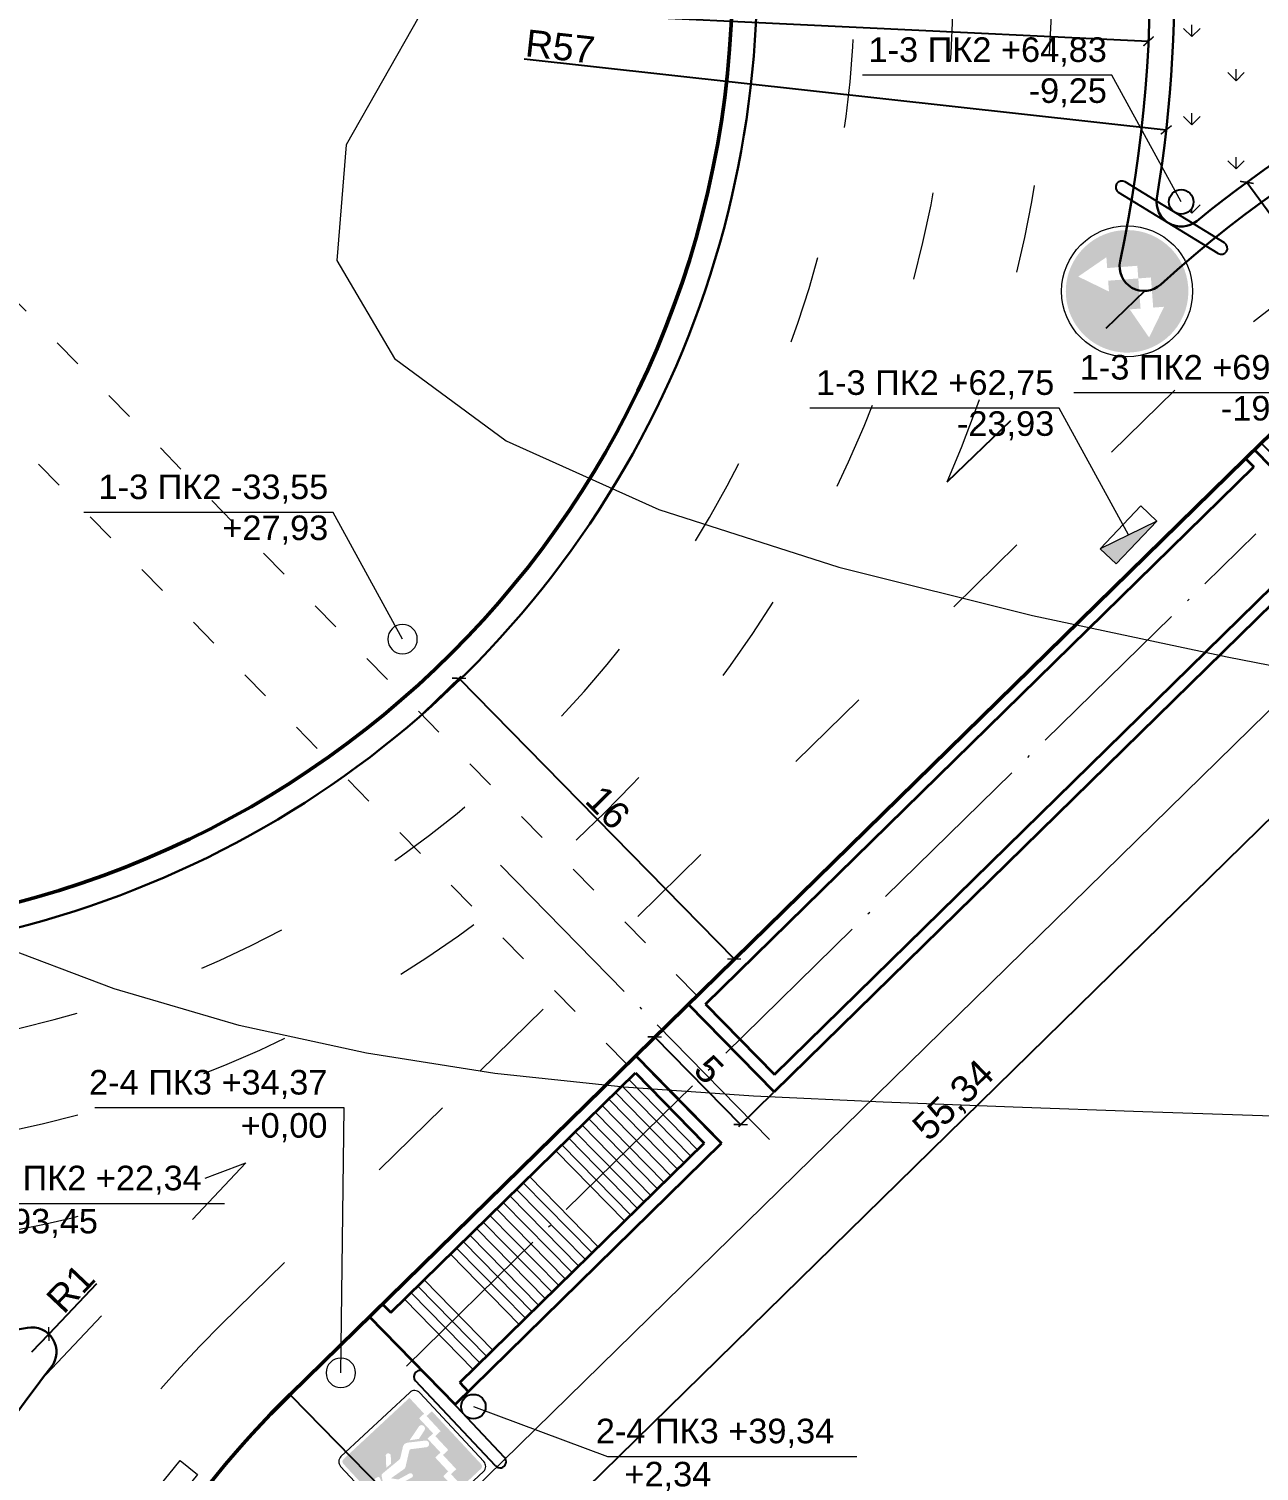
# Model space of a CAD drawing. Header units: millimetres. Extents: x -2123 to 34701, y -1286 to 835.
# Drawn here: x 1797.2 to 1847.3, y -31.5 to 27.3 of the extents above; entities that cross this region are included whole.
import ezdxf

# ---------------------------------------------------------------- set-up
doc = ezdxf.new("R2010")
doc.units = ezdxf.units.MM
doc.linetypes.add('ACAD_ISO03W100', pattern=[30, 12, -18])
doc.linetypes.add('ACAD_ISO04W100', pattern=[30, 24, -3, 0, -3])
doc.layers.get('0').update_dxf_attribs({"lineweight": 15})
for name, color, linetype, lineweight in [('вертикалка', 6, 'Continuous', 15), ('Горизонталі', 7, 'Continuous', 18), ('Дор. Розм.', 7, 'Continuous', 50), ('дорога', 126, 'Continuous', 25), ('поздовжній профіль', 250, 'Continuous', 15), ('Позначки Наталії Симочко_Ном._пера__7', 7, 'Continuous', 18), ('Інж. мережі', 205, 'Continuous', 18)]:
    doc.layers.add(name, color=color, linetype=linetype, lineweight=lineweight)
doc.layers.add('Озелення', color=7, linetype='Continuous', lineweight=15, true_color=0x2bad00)
doc.layers.add('Осі', color=164, linetype='Continuous')
doc.layers.add('поперечніе для 12м', color=7, linetype='Continuous')
doc.styles.get("Standard").update_dxf_attribs({"font": 'arial.ttf'})
doc.styles.add('СГЕНЕРИР_СТИЛЬ_1', font='arial.ttf')
doc.dimstyles.new('Переход', dxfattribs={"dimscale": 0.1, "dimtxt": 11, "dimasz": 4, "dimexe": 1.25, "dimexo": 0.625, "dimgap": 0.9, "dimtad": 1, "dimtxsty": 'Standard', "dimblk": 'ARCHTICK', "dimcen": 2.5, "dimadec": 0, "dimazin": 0, "dimtfac": 1, "dimtmove": 0, "dimatfit": 3, "dimldrblk": 'ARCHTICK', "dimfxl": 1, "dimarcsym": 0})

# ---------------------------------------------------------------- blocks, each defined once
blk = doc.blocks.new('5-17-1')
h = blk.add_hatch(color=5)
h.paths.add_polyline_path([(6.742, 3.041, 0.414214), (6.531, 3.252), (0.45, 3.252, 0.414214), (0.239, 3.041), (0.239, -0.931), (1.554, -0.931), (1.554, -1.375), (2.787, -1.375), (2.787, -1.842), (4.019, -1.842), (4.019, -2.334), (5.351, -2.334), (5.351, -2.777), (6.742, -2.777)])
h.paths.add_polyline_path([(4.433, 2.357), (4.396, 2.225), (4.345, 2.16), (4.264, 2.138), (4.116, 2.195), (3.933, 2.276), (3.869, 2.342), (3.804, 2.488), (3.796, 2.59), (3.796, 2.656), (3.848, 2.751), (3.891, 2.81), (3.994, 2.853), (4.104, 2.861), (4.228, 2.817), (4.382, 2.663), (4.425, 2.539)], flags=16)
h.paths.add_polyline_path([(4.34, 1.911), (4.348, 1.865), (4.268, 0.457, 0.163851), (4.319, 0.272), (4.714, -0.315, -0.317132), (4.706, -0.719), (4.029, -1.643, -0.900401), (3.638, -1.441), (4.259, -0.578, 0.312757), (4.26, -0.464), (3.66, 0.427, -0.184538), (3.612, 0.636), (3.75, 1.635), (3.409, 1.37), (3.375, 1.326), (3.358, 1.293), (3.164, 0.533), (3.134, 0.486), (3.073, 0.447), (3.025, 0.441), (2.96, 0.45), (2.908, 0.485), (2.881, 0.524), (2.867, 0.561), (2.872, 0.63), (3.113, 1.573), (3.824, 2.173), (3.864, 2.189), (3.901, 2.192), (3.948, 2.176), (4.307, 1.948)], flags=16)
h.paths.add_polyline_path([(5.071, 0.862), (5.095, 0.777), (5.074, 0.697), (5.013, 0.634), (4.932, 0.608), (4.846, 0.632), (4.435, 0.989), (4.455, 1.391)], flags=16)
h.paths.add_polyline_path([(4.726, -0.918), (4.98, -1.996, -0.855356), (4.551, -2.074), (4.384, -1.421)], flags=16)
h.paths.add_polyline_path([(5.129, -2.788), (3.798, -2.788), (3.798, -2.321), (2.565, -2.321), (2.565, -1.853), (1.308, -1.853), (1.308, -1.388), (0.239, -1.388), (0.239, -3.041, 0.414214), (0.45, -3.252), (5.12, -3.252)])
at = {"color": 5}
for p, q in [((0, 3.041), (0, -3.041)), ((6.531, 3.491), (0.45, 3.491)), ((6.981, -3.041), (6.981, 3.041)), ((0.45, -3.491), (6.531, -3.491))]:
    blk.add_line(p, q, dxfattribs=at)
for centre, start, end in [((0.45, 3.041), 90, 180), ((6.531, 3.041), 0, 90), ((0.45, -3.041), 180, 270), ((6.531, -3.041), 270, 0)]:
    blk.add_arc(centre, 0.45, start, end, dxfattribs=at)
blk = doc.blocks.new('4-2-3')
h = blk.add_hatch(color=5)
h.paths.add_polyline_path([(3.547, 3.273), (3.453, 3.273, 0.409993), (0.227, 0, 1), (6.773, 0, 0.409993)])
h.paths.add_polyline_path([(1.473, 0.66), (1.884, 0.249), (3.025, 1.391), (3.504, 0.912), (3.982, 1.391), (5.124, 0.249), (5.534, 0.66), (6, -1.105), (4.234, -0.64), (4.645, -0.229), (3.504, 0.912), (2.362, -0.229), (2.773, -0.64), (1.007, -1.105)], flags=16)
at = {"color": 5}
blk.add_circle((3.5, 0), 3.5, dxfattribs=at)
blk = doc.blocks.new('_ArchTick')
at = {"color": 0, "linetype": 'ByBlock', "const_width": 0.15}
blk.add_lwpolyline([(-0.5, -0.5), (0.5, 0.5)], dxfattribs=at)
blk = doc.blocks.new('*D826')
at = {"layer": 'Defpoints', "color": 0, "lineweight": 20, "transparency": 16777216}
for p in [(1846.782, 21.009), (1875.366, -18.172)]:
    blk.add_point(p, dxfattribs=at)
at = {"layer": 'вертикалка', "color": 0, "lineweight": -2, "transparency": 16777216}
blk.add_line((1854.684, 10.178), (1846.782, 21.009), dxfattribs=at)
at = {"layer": 'вертикалка', "color": 0, "lineweight": -2, "transparency": 16777216, "xscale": 0.4, "yscale": 0.4, "zscale": 0.4, "rotation": 126.1121285204992}
blk.add_blockref('_ArchTick', (1846.782, 21.009), dxfattribs=at)
at = {"layer": 'вертикалка', "color": 0, "lineweight": 20, "transparency": 16777216, "insert": (1854.083, 12.276), "char_height": 1.1, "attachment_point": 5, "rotation": 306.11213}
blk.add_mtext('R48,5', dxfattribs=at)
blk = doc.blocks.new('*D837')
at = {"layer": 'Defpoints', "color": 0, "lineweight": 20, "transparency": 16777216}
for p in [(1786.848, 29.429), (1842.785, 26.756)]:
    blk.add_point(p, dxfattribs=at)
at = {"layer": 'вертикалка', "color": 0, "lineweight": -2, "transparency": 16777216}
blk.add_line((1818.984, 27.893), (1842.785, 26.756), dxfattribs=at)
at = {"layer": 'вертикалка', "color": 0, "lineweight": -2, "transparency": 16777216, "xscale": 0.4, "yscale": 0.4, "zscale": 0.4, "rotation": 357.2642667473528}
blk.add_blockref('_ArchTick', (1842.785, 26.756), dxfattribs=at)
at = {"layer": 'вертикалка', "color": 0, "lineweight": 20, "transparency": 16777216, "insert": (1820.417, 28.477), "char_height": 1.1, "attachment_point": 5, "rotation": 357.26427}
blk.add_mtext('R56', dxfattribs=at)
blk = doc.blocks.new('*D838')
at = {"layer": 'Defpoints', "color": 0, "lineweight": 20, "transparency": 16777216}
for p in [(1786.848, 29.429), (1843.501, 23.145)]:
    blk.add_point(p, dxfattribs=at)
at = {"layer": 'вертикалка', "color": 0, "lineweight": -2, "transparency": 16777216}
blk.add_line((1817.374, 26.043), (1843.501, 23.145), dxfattribs=at)
at = {"layer": 'вертикалка', "color": 0, "lineweight": -2, "transparency": 16777216, "xscale": 0.4, "yscale": 0.4, "zscale": 0.4, "rotation": 353.670347532631}
blk.add_blockref('_ArchTick', (1843.501, 23.145), dxfattribs=at)
at = {"layer": 'вертикалка', "color": 0, "lineweight": 20, "transparency": 16777216, "insert": (1818.841, 26.533), "char_height": 1.1, "attachment_point": 5, "rotation": 353.67035}
blk.add_mtext('R57', dxfattribs=at)
blk = doc.blocks.new('*D866')
at = {"layer": 'Defpoints', "color": 0, "lineweight": 20, "transparency": 16777216}
for p in [(1798.028, -25.872), (1797.34, -26.598)]:
    blk.add_point(p, dxfattribs=at)
at = {"layer": 'вертикалка', "color": 0, "lineweight": -2, "transparency": 16777216}
for p in [(1799.974, -23.821), (1797.34, -26.598)]:
    blk.add_line(p, (1798.028, -25.872), dxfattribs=at)
at = {"layer": 'вертикалка', "color": 0, "lineweight": -2, "transparency": 16777216, "xscale": 0.4, "yscale": 0.4, "zscale": 0.4, "rotation": 226.5097185627136}
blk.add_blockref('_ArchTick', (1798.028, -25.872), dxfattribs=at)
at = {"layer": 'вертикалка', "color": 0, "lineweight": 20, "transparency": 16777216, "insert": (1798.909, -24.011), "char_height": 1.1, "attachment_point": 5, "rotation": 46.50972}
blk.add_mtext('R1', dxfattribs=at)
blk = doc.blocks.new('столб')
at = {"layer": 'поздовжній профіль', "color": 160}
for points in [[(-500, 0, 0, 0, 0), (-1000, 0, 350, 0, 0), (-1700, 0, 0, 0, 0)], [(500, 0, 0, 0, 0), (1000, 0, 350, 0, 0), (1700, 0, 0, 0, 0)]]:
    blk.add_lwpolyline(points, format="xyseb", dxfattribs=at)
blk.add_circle((0, 0), 500, dxfattribs=at)
blk = doc.blocks.new('*D1084')
at = {"layer": 'Defpoints', "color": 0, "transparency": 16777216}
for p in [(1813.206, -0.659, -205), (1825.918, -10.603), (1824.405, -12.086, -205)]:
    blk.add_point(p, dxfattribs=at)
at = {"layer": 'Інж. мережі', "color": 0, "lineweight": -2, "transparency": 16777216}
for p, q in [((1813.251, -0.615), (1814.809, 0.911)), ((1814.719, 0.824), (1825.918, -10.603)), ((1824.449, -12.043), (1826.007, -10.516))]:
    blk.add_line(p, q, dxfattribs=at)
at = {"layer": 'Інж. мережі', "color": 0, "lineweight": -2, "transparency": 16777216, "xscale": 0.4, "yscale": 0.4, "zscale": 0.4}
for p, rotation in [((1814.719, 0.824), 134.4212629148311), ((1825.918, -10.603), 314.4212629148311)]:
    blk.add_blockref('_ArchTick', p, dxfattribs=dict(at, rotation=rotation))
at = {"layer": 'Інж. мережі', "color": 0, "transparency": 16777216, "insert": (1820.784, -4.433), "char_height": 1.1, "attachment_point": 5, "rotation": 314.42126}
blk.add_mtext('16', dxfattribs=at)
blk = doc.blocks.new('*D1096')
at = {"layer": 'Defpoints', "color": 0, "transparency": 16777216}
for p in [(1824.047, -12.436, -205), (1827.547, -16.007, -205), (1826.182, -17.345)]:
    blk.add_point(p, dxfattribs=at)
at = {"layer": 'Інж. мережі', "color": 0, "lineweight": -2, "transparency": 16777216}
for p, q in [((1824.003, -12.48), (1822.594, -13.861)), ((1822.683, -13.774), (1826.182, -17.345)), ((1827.503, -16.051), (1826.093, -17.432))]:
    blk.add_line(p, q, dxfattribs=at)
at = {"layer": 'Інж. мережі', "color": 0, "lineweight": -2, "transparency": 16777216, "xscale": 0.4, "yscale": 0.4, "zscale": 0.4}
for p, rotation in [((1822.683, -13.774), 134.4212629148317), ((1826.182, -17.345), 314.4212629148317)]:
    blk.add_blockref('_ArchTick', p, dxfattribs=dict(at, rotation=rotation))
at = {"layer": 'Інж. мережі', "color": 0, "transparency": 16777216, "insert": (1824.896, -15.105), "char_height": 1.1, "attachment_point": 5, "rotation": 314.42126}
blk.add_mtext('5', dxfattribs=at)
blk = doc.blocks.new('*D1098')
at = {"layer": 'Defpoints', "color": 0, "transparency": 16777216}
for p in [(1847.369, 10.396), (1855.183, 2.424), (1807.845, -28.338)]:
    blk.add_point(p, dxfattribs=at)
at = {"layer": 'Інж. мережі', "color": 0, "lineweight": -2, "transparency": 16777216}
for p, q in [((1847.413, 10.352), (1855.27, 2.334)), ((1815.658, -36.31), (1855.183, 2.424)), ((1807.888, -28.382), (1815.746, -36.4))]:
    blk.add_line(p, q, dxfattribs=at)
at = {"layer": 'Інж. мережі', "color": 0, "lineweight": -2, "transparency": 16777216, "xscale": 0.4, "yscale": 0.4, "zscale": 0.4}
for p, rotation in [((1855.183, 2.424), 44.42126291483379), ((1815.658, -36.31), 224.4212629148338)]:
    blk.add_blockref('_ArchTick', p, dxfattribs=dict(at, rotation=rotation))
at = {"layer": 'Інж. мережі', "color": 0, "transparency": 16777216, "insert": (1834.895, -16.407), "char_height": 1.1, "attachment_point": 5, "rotation": 44.42126}
blk.add_mtext('55,34', dxfattribs=at)

msp = doc.modelspace()

# ---------------------------------------------------------------- hatches: boundary and pattern name
at = {"layer": 'вертикалка'}
h = msp.add_hatch(color=0, dxfattribs=at)
h.dxf.hatch_style = 1
h.paths.add_polyline_path([(1843.122, 7.222), (1841.472, 5.478), (1840.818, 6.097)])
at = {"layer": 'Озелення', "lineweight": 20}
h = msp.add_hatch(dxfattribs=at)
h.set_pattern_fill('GRASS', color=0, scale=0.1)
h.paths.add_polyline_path([(1769.843, -46.406), (1766.697, -46.053, -0.080399), (1771.011, -61.389)])
h.paths.add_polyline_path([(1791.281, -36.527), (1790.619, -36.434), (1785.142, -35.375), (1786.404, -51.36), (1787.125, -51.647, -0.080519)])
h.paths.add_polyline_path([(1795.868, -28.567, 0.658543), (1794.911, -26.998, -0.001226), (1794.635, -27.037), (1794.555, -27.944, -0.957007), (1795.553, -27.988, -1.044925), (1794.555, -27.944), (1794.346, -30.31, -1), (1793.848, -30.266), (1794.127, -27.105, -0.003872), (1793.25, -27.211), (1793.712, -27.802, -0.414214), (1793.664, -28.199), (1790.645, -30.56, -0.414214), (1790.247, -30.511), (1787.94, -27.561, -0.005306), (1786.731, -27.571), (1784.526, -27.569), (1785.142, -35.375), (1790.619, -36.434), (1791.281, -36.527, -0.046981)])
h.paths.add_polyline_path([(1864.44, 29.081, 0.075644), (1864.72, 29.192), (1864.719, 29.34), (1843.848, 29.364, -0.03963), (1843.124, 20.372, 0.033081), (1843.112, 20.24), (1843.85, 19.787, -0.260648), (1843.612, 20.213, -1), (1844.612, 20.213, -0.586486), (1843.85, 19.787), (1844.588, 19.333, 0.046802), (1844.743, 19.437, -0.11453)])
h.paths.add_polyline_path([(1849.674, 39.326), (1845.694, 42.591, -0.561651), (1845.449, 42.241), (1842.344, 42.439, -0.0035), (1842.52, 41.661), (1842.989, 42.046, -0.414214), (1843.388, 42.007), (1845.82, 39.046, -0.414214), (1845.781, 38.647), (1843.385, 36.679, -0.032182), (1843.848, 29.364), (1864.719, 29.34), (1864.715, 30.058, -1.002823), (1863.715, 30.055, -0.997185), (1864.715, 30.058), (1864.71, 30.924, 0.046057), (1864.542, 31, -0.088527)])
h = msp.add_hatch(dxfattribs=at)
h.set_pattern_fill('GRASS', color=0, scale=0.1)
h.paths.add_polyline_path([(1595.841, 42.076), (1581.276, 42.092), (1581.035, 40.819), (1580.766, 39.29), (1580.515, 37.744), (1580.418, 37.093), (1598.835, 37.072), (1598.837, 39.072, 0.414214)])
h.paths.add_polyline_path([(1581.276, 42.092), (1579.535, 42.094), (1579.529, 37.094), (1580.418, 37.093), (1580.515, 37.744), (1580.766, 39.29), (1581.035, 40.819)])
h.paths.add_polyline_path([(1624.83, 21.03), (1625.028, 22.043), (1579.512, 22.094), (1579.506, 17.094), (1624.745, 17.043)])
h.paths.add_polyline_path([(1649.878, 19.436, -0.414547), (1652.386, 21.94), (1640.351, 21.965), (1639.374, 20.483, -0.252144), (1639.644, 19.982, -1), (1638.444, 19.982, -0.597261), (1639.374, 20.483), (1640.391, 22.025), (1625.028, 22.043), (1624.83, 21.03), (1624.745, 17.043), (1651.751, 17.012, -0.341373)])
h.paths.add_polyline_path([(1660.449, 22.002), (1640.391, 22.025), (1640.351, 21.965), (1652.386, 21.94, 0.414547), (1649.878, 19.436, 0.341373), (1651.751, 17.012), (1660.625, 17.002, -0.29636), (1660.476, 17.23)])
h.paths.add_polyline_path([(1663.815, 19.999), (1663.818, 21.999), (1660.949, 22.002), (1660.962, 19.608, -1.002823), (1661.962, 19.61, -0.997185), (1660.962, 19.608), (1660.976, 17.233, -0.299966), (1660.826, 17.002, 0.412891)])
h.paths.add_polyline_path([(1801.302, -172.339, 0.414214), (1798.076, -169.584), (1800.571, -201.333), (1801.096, -201.421), (1802.042, -201.58), (1802.988, -201.736), (1803.62, -201.84)])
h.paths.add_polyline_path([(1777.389, -171.378), (1777.153, -171.397, 0.414214), (1774.397, -174.623), (1776.131, -196.693), (1776.357, -196.742), (1777.313, -196.944), (1778.269, -197.144), (1779.225, -197.342), (1779.238, -197.344)])
h.paths.add_polyline_path([(1779.238, -197.345), (1778.269, -197.144), (1777.313, -196.944), (1776.357, -196.742), (1776.131, -196.693), (1776.704, -203.98), (1779.694, -203.745)])
h.paths.add_polyline_path([(1994.689, 21.692), (1940.412, 21.754), (1940.41, 19.754, 0.414214), (1943.406, 16.751), (1994.684, 16.692)])
h.paths.add_polyline_path([(1994.712, 41.692), (1907.341, 41.792), (1903.632, 41.004), (1898.312, 40.062), (1892.865, 39.018), (1890.065, 38.369), (1887.198, 37.588), (1884.807, 36.817), (1994.706, 36.692)])

# ---------------------------------------------------------------- linework, layer by layer
at = {"layer": 'вертикалка', "color": 0}
msp.add_line((1843.122, 7.222, 200), (1840.818, 6.097, 200), dxfattribs=at)
at = {"layer": 'вертикалка', "color": 0, "elevation": 200}
for points in [[(1841.472, 5.478), (1840.818, 6.097), (1842.468, 7.84), (1843.122, 7.222)], [(1802.569, -33.451), (1801.869, -32.884), (1803.38, -31.019), (1804.079, -31.586)]]:
    msp.add_lwpolyline(points, close=True, dxfattribs=at)
at = {"layer": 'вертикалка', "color": 5, "lineweight": 20, "elevation": -205}
msp.add_lwpolyline([(1814.37, -22.62), (1817.17, -25.477)], dxfattribs=at)
at = {"layer": 'Горизонталі'}
for points, elevation in [([(1847.833, -16.998), (1842.55, -16.821), (1837.267, -16.631), (1831.984, -16.427), (1826.703, -16.181), (1821.431, -15.82), (1816.176, -15.263), (1810.95, -14.44), (1805.779, -13.306), (1800.694, -11.822), (1795.723, -9.951), (1790.917, -7.663), (1786.348, -4.946), (1782.093, -1.787), (1778.226, 1.824), (1774.795, 5.866), (1771.831, 10.292), (1769.362, 15.058), (1767.42, 20.118), (1766.033, 25.426), (1765.27, 30.897)], 200), ([(1813.083, 27.749), (1810.134, 22.535), (1809.747, 17.83), (1812.093, 13.842), (1816.644, 10.492), (1822.854, 7.69), (1830.178, 5.349), (1838.067, 3.378), (1845.978, 1.69), (1853.546, 0.219), (1860.76, -1.057), (1867.651, -2.154), (1874.246, -3.088), (1880.576, -3.875), (1886.671, -4.533), (1892.559, -5.076), (1898.27, -5.521)], 199)]:
    msp.add_lwpolyline(points, dxfattribs=dict(at, elevation=elevation))
at = {"layer": 'Горизонталі', "lineweight": 20}
msp.add_spline([(1931.631, -118.868), (1873.457, -122.108), (1832.047, -120.353), (1801.68, -112.829), (1782.356, -107.061), (1750.734, -98.534), (1722.332, -83.814), (1688.835, -41.436), (1674.271, -14.754), (1671.76, 1.247), (1682.144, 47.829), (1687.484, 86.621), (1691.959, 101.325), (1724.477, 131.493), (1762.005, 152.056), (1794.128, 172.872), (1881.485, 208.784)], degree=3, dxfattribs=at)
at = {"layer": 'Дор. Розм.', "color": 18, "true_color": 0x000000}
for points in [[(1783.105, -9.567), (1786.849, -9.571, 1), (1786.848, 68.429), (1776.947, 68.44)], [(1800.631, -202.1), (1798.076, -169.584, -0.08618), (1799.354, -155.956), (1800.73, -150.897, 0.086099), (1802.009, -137.282), (1795.965, -60.045, -0.222061), (1807.845, -28.338), (1847.369, 10.396, -0.196584), (1875.412, 21.828), (1885.412, 21.817)]]:
    msp.add_lwpolyline(points, format="xyb", dxfattribs=at)
at = {"layer": 'дорога'}
for p, q in [((1845.612, 18.117), (1841.565, 20.604)), ((1845.874, 18.543), (1841.826, 21.03)), ((1816.569, -30.897), (1813.314, -27.437)), ((1816.205, -31.24), (1812.95, -27.78))]:
    msp.add_line(p, q, dxfattribs=at)
at = {"layer": 'дорога', "color": 18, "lineweight": 30, "true_color": 0x000000}
for points in [[(1786.757, -10.571, 1.001139), (1786.848, 69.429), (1776.868, 69.44)], [(1843.281, 16.853), (1843.281, 16.853, -0.150681), (1868.579, 28.84, 0.820382), (1868.683, 30.799, -0.109695), (1850.308, 40.099), (1841.97, 46.94, 0.742946), (1840.38, 45.873, -0.127495), (1841.627, 17.798, 0.729734), (1843.281, 16.853, 0.008421), (1843.281, 16.853), (1843.281, 16.853)], [(1794.371, -141.723), (1787.842, -56.868, -0.168079), (1798.126, -27.216, 0.692536), (1797.156, -25.615, -0.046838), (1786.733, -26.571), (1784.447, -26.569)]]:
    msp.add_lwpolyline(points, format="xyb", dxfattribs=at)
msp.add_lwpolyline([(1844.743, 19.437, -0.11453), (1864.44, 29.081, 0.752538), (1864.542, 31, -0.088527), (1849.674, 39.326), (1843.777, 44.163, 0.721845), (1842.172, 43.15, -0.101011), (1843.124, 20.372, 0.689192)], format="xyb", close=True, dxfattribs=at)
at = {"layer": 'дорога', "color": 18, "lineweight": 20, "true_color": 0x000000}
msp.add_lwpolyline([(1799.997, -47.223), (1847.58, -0.601, -0.196558), (1875.62, 10.828), (1994.677, 10.692)], format="xyb", dxfattribs=at)
at = {"layer": 'дорога'}
for centre in [(1844.112, 20.213), (1815.306, -28.825)]:
    msp.add_circle(centre, 0.5, dxfattribs=at)
for centre, start, end in [((1841.695, 20.817), 58.43586, 238.43586), ((1845.743, 18.33), 238.43586, 58.43586), ((1813.132, -27.609), 43.25124, 223.25124), ((1816.387, -31.068), 223.25124, 43.25124)]:
    msp.add_arc(centre, 0.25, start, end, dxfattribs=at)
at = {"layer": 'Осі', "color": 18, "linetype": 'ACAD_ISO03W100', "lineweight": 20, "ltscale": 0.3, "true_color": 0x000000}
for points in [[(1782.695, -18.567), (1786.744, -18.571, 1.001039), (1786.853, 77.429), (1775.161, 77.442)], [(1782.381, -14.566), (1786.751, -14.571, 1.001086), (1786.851, 73.429), (1775.475, 73.442)], [(1834.591, 8.822, 0.23202), (1832.371, 54.563, 0.23202)], [(1834.591, 8.822, 0.23202), (1832.371, 54.563, 0.23202)], [(1815.57, -15.168), (1844.55, 13.233, -0.181747), (1875.416, 25.328), (1994.693, 25.192)], [(1798.204, -139.454), (1791.978, -60.359, -0.222061), (1805.045, -25.481), (1815.569, -15.168)], [(1783.009, -22.567), (1786.737, -22.571, 0.095376), (1806.05, -18.896)], [(1797.708, -27.755, -0.177026), (1797.708, -27.755), (1806.05, -18.896)]]:
    msp.add_lwpolyline(points, format="xyb", dxfattribs=at)
at = {"layer": 'Осі', "color": 0, "linetype": 'ACAD_ISO03W100', "lineweight": 20, "ltscale": 0.1, "elevation": -205}
for points in [[(1824.405, -12.086), (1791.287, 21.707)], [(1821.548, -14.886), (1786.939, 20.429)]]:
    msp.add_lwpolyline(points, dxfattribs=at)
at = {"layer": 'Осі', "color": 18, "linetype": 'ACAD_ISO03W100', "ltscale": 0.3, "true_color": 0x000000}
msp.add_lwpolyline([(1834.591, 8.822), (1842.635, 16.591)], dxfattribs=at)
at = {"layer": 'Позначки Наталії Симочко_Ном._пера__7', "color": 7, "linetype": 'Continuous', "lineweight": 18}
for points in [[(1844.112, 20.213), (1841.292, 25.374), (1831.141, 25.373)], [(1849.43, 10.903), (1849.89, 12.445), (1839.739, 12.444)], [(1841.97, 6.659), (1839.15, 11.821), (1828.999, 11.82)], [(1812.424, 2.416), (1809.604, 7.578), (1799.453, 7.577)], [(1809.911, -27.451), (1810.045, -16.659), (1799.894, -16.659)], [(1795.053, -27.988), (1795.021, -20.557), (1805.172, -20.556)], [(1815.306, -28.825), (1820.76, -30.856), (1830.911, -30.855)]]:
    msp.add_lwpolyline(points, dxfattribs=at)
at = {"layer": 'поперечніе для 12м', "color": 116, "lineweight": 35, "true_color": 0x136734, "elevation": -205}
for points in [[(1824.047, -12.436), (1847.079, 10.134)], [(1824.755, -12.443), (1847.072, 9.428)], [(1827.547, -16.007), (1850.578, 6.563)], [(1827.554, -15.3), (1849.872, 6.571)], [(1824.047, -12.436), (1827.547, -16.007)], [(1824.755, -12.443), (1827.554, -15.3)], [(1811.063, -25.161), (1821.905, -14.536)], [(1821.905, -14.536), (1825.405, -18.107)], [(1811.949, -24.993), (1821.898, -15.243)], [(1821.898, -15.243), (1824.697, -18.1)], [(1822.255, -14.893), (1825.055, -17.75)], [(1814.563, -28.732), (1825.405, -18.107)], [(1814.749, -27.849), (1824.697, -18.1)]]:
    msp.add_lwpolyline(points, dxfattribs=at)
at = {"layer": 'поперечніе для 12м', "color": 177, "lineweight": 35, "true_color": 0x293189, "elevation": -205}
for points in [[(1847.079, 10.134), (1850.578, 6.563)], [(1846.722, 9.785), (1847.072, 9.428)], [(1811.599, -24.635), (1811.949, -24.993)], [(1811.063, -25.161), (1814.563, -28.732)], [(1814.749, -27.849), (1815.099, -28.207)]]:
    msp.add_lwpolyline(points, dxfattribs=at)
at = {"layer": 'поперечніе для 12м', "color": 116, "linetype": 'ACAD_ISO04W100', "lineweight": 9, "ltscale": 0.3, "true_color": 0x136734, "elevation": -205}
for points in [[(1812.582, -27.173), (1847.144, 6.698)], [(1816.41, -6.786), (1827.358, -17.958)]]:
    msp.add_lwpolyline(points, dxfattribs=at)
at = {"layer": 'поперечніе для 12м', "color": 116, "lineweight": 18, "true_color": 0x136734, "elevation": -205}
for points in [[(1821.355, -15.775), (1824.155, -18.632)], [(1821.626, -15.509), (1824.426, -18.366)], [(1820.812, -16.307), (1823.612, -19.164)], [(1821.084, -16.041), (1823.883, -18.898)], [(1820.269, -16.839), (1823.069, -19.696)], [(1820.541, -16.573), (1823.34, -19.43)], [(1819.727, -17.371), (1822.526, -20.228)], [(1819.998, -17.105), (1822.798, -19.962)], [(1818.912, -18.169), (1821.712, -21.026)], [(1819.184, -17.903), (1821.983, -20.76)], [(1819.455, -17.637), (1822.255, -20.494)], [(1817.335, -19.715), (1820.135, -22.571)], [(1816.521, -20.513), (1819.32, -23.369)], [(1816.792, -20.247), (1819.592, -23.103)], [(1817.064, -19.981), (1819.863, -22.837)], [(1815.978, -21.044), (1818.778, -23.901)], [(1816.249, -20.779), (1819.049, -23.635)], [(1815.435, -21.576), (1818.235, -24.433)], [(1815.707, -21.31), (1818.506, -24.167)], [(1814.892, -22.108), (1817.692, -24.965)], [(1815.164, -21.842), (1817.963, -24.699)], [(1814.621, -22.374), (1817.421, -25.231)], [(1813.042, -23.921), (1815.842, -26.778)], [(1812.5, -24.453), (1815.299, -27.31)], [(1812.771, -24.187), (1815.571, -27.044)]]:
    msp.add_lwpolyline(points, dxfattribs=at)
at = {"layer": 'поперечніе для 12м', "color": 177, "lineweight": 18, "true_color": 0x293189, "elevation": -205}
for points in [[(1818.663, -18.413), (1821.463, -21.27)], [(1817.592, -19.463), (1820.391, -22.32)], [(1813.299, -23.67), (1816.099, -26.527)]]:
    msp.add_lwpolyline(points, dxfattribs=at)

# ---------------------------------------------------------------- block references
at = {"color": 0, "linetype": 'Continuous'}
for name, p, xscale, yscale, zscale, rotation in [('4-2-3', (1839.888, 18.313), 0.7620479999998104, 0.7620479999998104, 0.7620479999998104, 319.318703363396), ('5-17-1', (1814.315, -32.771), 0.63, 0.63, 0.63, 132.9281816981924)]:
    msp.add_blockref(name, p, dxfattribs=dict(at, xscale=xscale, yscale=yscale, zscale=zscale, rotation=rotation))
at = {"color": 0, "xscale": -0.001200000000244471, "yscale": 0.001200000000244471, "zscale": 0.001200000000244471}
for p, rotation in [((1812.424, 2.416), 47.19874673961424), ((1809.911, -27.451), 47.55335059966556)]:
    msp.add_blockref('столб', p, dxfattribs=dict(at, rotation=rotation))

# ---------------------------------------------------------------- texts
at = {"layer": 'Позначки Наталії Симочко_Ном._пера__7', "color": 7, "linetype": 'Continuous', "lineweight": 18, "char_height": 1, "attachment_point": 3, "style": 'СГЕНЕРИР_СТИЛЬ_1'}
for s, insert in [('\\A1;1-3 ПК2 +64,83\\P-9,25\\P  ', (1841.088, 26.912)), ('\\A1;1-3 ПК2 +69,98\\P-19,93\\P  ', (1849.686, 13.983)), ('\\A1;1-3 ПК2 +62,75\\P-23,93\\P  ', (1838.947, 13.359)), ('\\A1;1-3 ПК2 -33,55\\P+27,93\\P  ', (1809.401, 9.116))]:
    msp.add_mtext(s, dxfattribs=dict(at, insert=insert))
at = {"layer": 'Позначки Наталії Симочко_Ном._пера__7', "color": 7, "linetype": 'Continuous', "lineweight": 18, "char_height": 1, "line_spacing_factor": 1.053334, "style": 'СГЕНЕРИР_СТИЛЬ_1'}
for s, insert, attachment_point in [('\\A1;2-4 ПК3 +34,37\\P   +0,00', (1809.367, -15.121), 3), ('\\A1;2-4 ПК2 +22,34\\P   +93,45', (1794.551, -19.018), 1), ('\\A1;2-4 ПК3 +39,34\\P   +2,34', (1820.29, -29.317), 1)]:
    msp.add_mtext(s, dxfattribs=dict(at, insert=insert, attachment_point=attachment_point))

# ---------------------------------------------------------------- dimensions: what is measured, and where the dimension line sits
at = {"layer": 'вертикалка', "color": 5, "lineweight": 20}
for center, mpoint, picture, middle in [((1786.848, 29.429), (1842.785, 26.756), '*D837', (1820.386, 27.826)), ((1786.848, 29.429), (1843.501, 23.145), '*D838', (1818.77, 25.888)), ((1875.366, -18.172), (1846.782, 21.009), '*D826', (1853.476, 11.833)), ((1797.34, -26.598), (1798.028, -25.872), '*D866', (1799.375, -24.453))]:
    dim = msp.add_radius_dim(center=center, mpoint=mpoint, dimstyle='Переход', dxfattribs=at)
    dim.commit()
    dim.dimension.update_dxf_attribs({"geometry": picture, "text_midpoint": middle, "dimtype": 164})
at = {"layer": 'Інж. мережі'}
for p1, p2, distance, picture, middle in [((1807.845, -28.338), (1847.369, 10.396), -11.163, '*D1098', (1834.895, -16.407)), ((1813.206, -0.659, -205), (1824.405, -12.086, -205), 2.119, '*D1084', (1820.784, -4.433)), ((1824.047, -12.436, -205), (1827.547, -16.007, -205), -1.911, '*D1096', (1824.896, -15.105))]:
    dim = msp.add_aligned_dim(p1=p1, p2=p2, distance=distance, dimstyle='Переход', dxfattribs=at)
    dim.commit()
    dim.dimension.update_dxf_attribs({"geometry": picture, "text_midpoint": middle})

doc.saveas('drawing.dxf')
